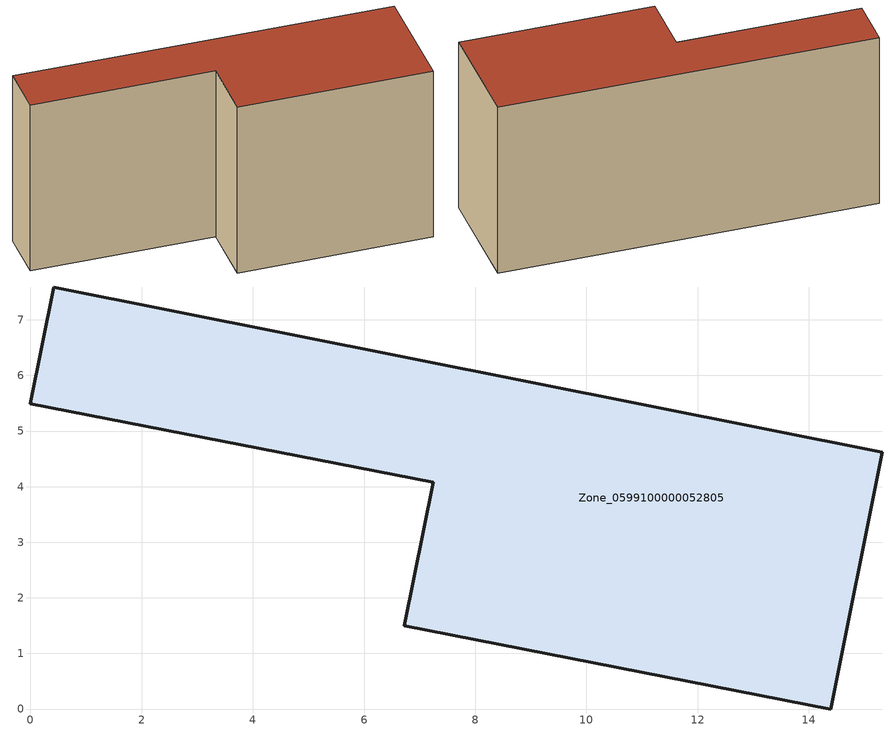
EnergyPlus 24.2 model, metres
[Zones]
Zone_0599100000052805
 floor ground (C_G): 7.25,4.08 0,5.49 0.42,7.59 15.32,4.62 14.4,0 6.73,1.5 z0
 wall outside (C_F): 15.32,4.62 0.42,7.59 0,5.49 7.25,4.08 6.73,1.5 14.4,0 15.32,4.62 z0:7.5
 roof outside (C_R): 14.4,0 15.32,4.62 0.42,7.59 0,5.49 7.25,4.08 6.73,1.5 z7.5
[BUILDING]
Pand.0599100000052805: North Axis=0; Terrain=City; Loads Convergence Tolerance Value=0.04; Temperature Convergence Tolerance Value=0.4; Solar Distribution=FullExterior; Maximum Number of Warmup Days=25; Minimum Number of Warmup Days=1
[Site:Location]
Rotterdam.The.Hague.AP_ZH_NLD Design_Conditions: Latitude=51.96; Longitude=4.45; Time Zone=1; Elevation=-4.5
[SITE:GROUNDTEMPERATURE:BUILDINGSURFACE]
18, 18, 18, 18, 18, 18, 18, 18, 18, 18, 18, 18
[MATERIAL] Thermal Absorptance=0.9; Solar Absorptance=0.7; Visible Absorptance=0.7
Name | Roughness | Thickness | Conductivity | Density | Specific Heat
G.TC.1946 | MediumSmooth | 0.15 | 1 | 540 | 1210
F.TC.1946 | Rough | 0.3 | 0.857143 | 1920 | 840
R.TC.1946 | MediumRough | 0.2 | 0.909091 | 1500 | 1000
[CONSTRUCTION]
C_G: G.TC.1946
C_F: F.TC.1946
C_R: R.TC.1946
[ZONE]
Zone_0599100000052805: Type=1; Multiplier=1; Ceiling Height=Autocalculate; Volume=Autocalculate; Floor Area=autocalculate; Part of Total Floor Area=Yes
[ZONEINFILTRATION:DESIGNFLOWRATE]
Infil_Zone_0599100000052805: Zone or ZoneList or Space or SpaceList=Zone_0599100000052805; Schedule=AlwaysOn; Design Flow Rate Calculation Method=Flow/Area; Flow Rate per Floor Area=0.003; Constant Term Coefficient=1; Temperature Term Coefficient=0; Velocity Term Coefficient=0; Velocity Squared Term Coefficient=0
[HVACTEMPLATE:ZONE:IDEALLOADSAIRSYSTEM]
Zone_0599100000052805: Maximum Heating Supply Air Temperature=50; Minimum Cooling Supply Air Temperature=13; Maximum Heating Supply Air Humidity Ratio=0.0156; Minimum Cooling Supply Air Humidity Ratio=0.0077; Heating Limit=NoLimit; Cooling Limit=NoLimit; Dehumidification Control Type=ConstantSensibleHeatRatio; Cooling Sensible Heat Ratio=0.7; Dehumidification Setpoint=60; Humidification Control Type=None; Humidification Setpoint=30; Outdoor Air Method=None; Outdoor Air Flow Rate per Person=0.00944; Outdoor Air Flow Rate per Zone Floor Area=0; Outdoor Air Flow Rate per Zone=0; Demand Controlled Ventilation Type=None; Outdoor Air Economizer Type=NoEconomizer; Heat Recovery Type=None; Sensible Heat Recovery Effectiveness=0.7; Latent Heat Recovery Effectiveness=0.65
[ZONECONTROL:THERMOSTAT]
ThermostatControl_Zone_0599100000052805: Zone or ZoneList=Zone_0599100000052805; Control Type Schedule=DualSetpointControlType; Control 1=Thermostat_Zone_0599100000052805; Temperature Difference Between Cutout And Setpoint=0
[THERMOSTATSETPOINT:DUALSETPOINT]
Thermostat_Zone_0599100000052805: Heating Setpoint Temperature Schedule=HeatingSetpoint_Zone_0599100000052805; Cooling Setpoint Temperature Schedule=CoolingSetpoint_Zone_0599100000052805
[SCHEDULE:COMPACT]
HeatingSetpoint_Zone_0599100000052805: Through: 12/31, For: AllDays, Until: 24:00, 21
CoolingSetpoint_Zone_0599100000052805: Through: 12/31, For: AllDays, Until: 24:00, 24
DualSetpointControlType: Through: 12/31, For: AllDays, Until: 24:00, 4
AlwaysOn: Through: 12/31, For: AllDays, Until: 24:00, 1
